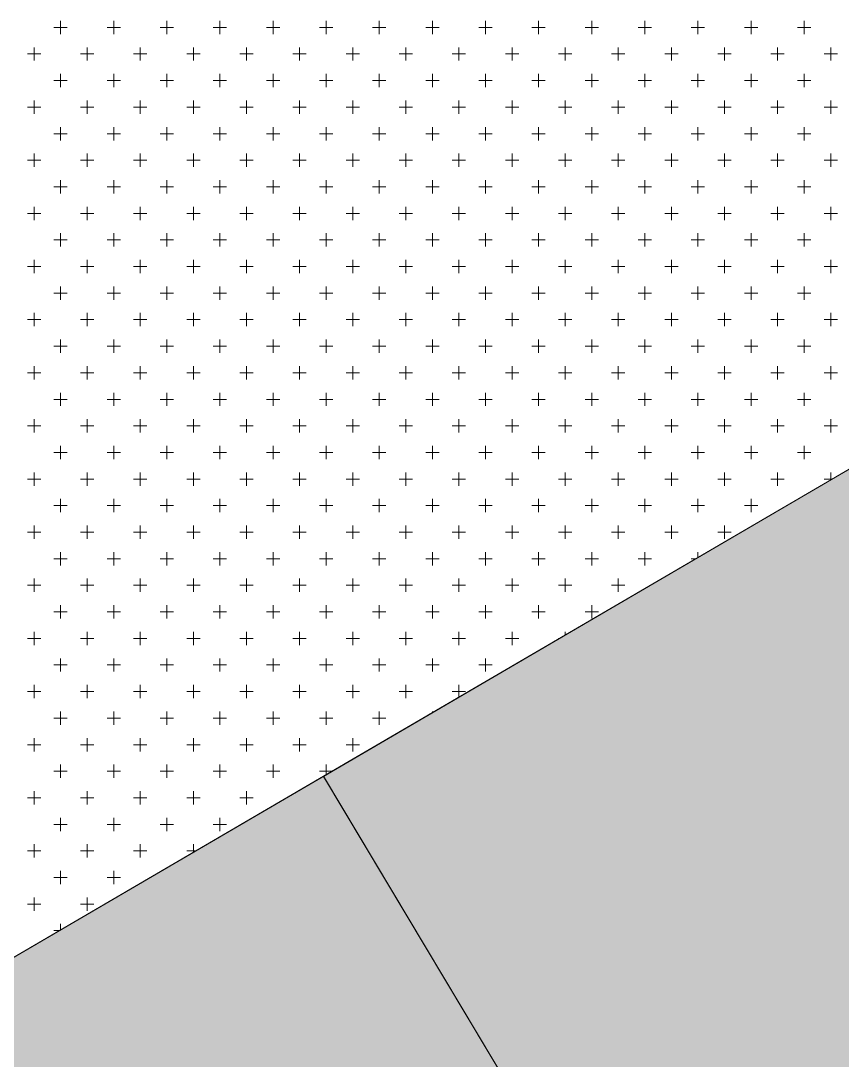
# Model space of a CAD drawing. Header units: metres. Extents: x 476631 to 477421, y 4483749 to 4484052.
# Drawn here: x 477128.05 to 477147.69, y 4483899.54 to 4483924.39 of the extents above; entities that cross this region are included whole.
import ezdxf

# ---------------------------------------------------------------- set-up
doc = ezdxf.new("R2010")
doc.units = ezdxf.units.M
for name, color, linetype, lineweight in [('PL_SAĞLIK', 150, 'Continuous', 0), ('serbest', 10, 'Continuous', 0), ('TK_PARSEL', 1, 'Continuous', 0)]:
    doc.layers.add(name, color=color, linetype=linetype, lineweight=lineweight)

msp = doc.modelspace()

# ---------------------------------------------------------------- hatches: boundary and pattern name
at = {"layer": 'serbest'}
h = msp.add_hatch(color=14, dxfattribs=at)
h.dxf.hatch_style = 1
h.paths.add_polyline_path([(477167.634, 4483909.023), (477160.327, 4483920.965), (477135.288, 4483906.324), (477142.628, 4483894.058)])
h = msp.add_hatch(color=4, dxfattribs=at)
h.dxf.hatch_style = 1
h.paths.add_polyline_path([(477135.285, 4483906.329), (477094.387, 4483882.428), (477104.608, 4483871.307), (477142.628, 4483894.058)])

# ---------------------------------------------------------------- linework, layer by layer
at = {"layer": 'PL_SAĞLIK', "linetype": 'Continuous'}
for p, q in [((477128.999, 4483924.071), (477128.999, 4483924.389)), ((477130.269, 4483924.071), (477130.269, 4483924.389)), ((477131.539, 4483924.071), (477131.539, 4483924.389)), ((477132.809, 4483924.071), (477132.809, 4483924.389)), ((477134.079, 4483924.071), (477134.079, 4483924.389)), ((477135.349, 4483924.071), (477135.349, 4483924.389)), ((477136.619, 4483924.071), (477136.619, 4483924.389)), ((477137.889, 4483924.071), (477137.889, 4483924.389)), ((477139.159, 4483924.071), (477139.159, 4483924.389)), ((477140.429, 4483924.071), (477140.429, 4483924.389)), ((477141.699, 4483924.071), (477141.699, 4483924.389)), ((477142.969, 4483924.071), (477142.969, 4483924.389)), ((477144.239, 4483924.071), (477144.239, 4483924.389)), ((477145.509, 4483924.071), (477145.509, 4483924.389)), ((477146.779, 4483924.071), (477146.779, 4483924.389)), ((477128.84, 4483924.23), (477129.158, 4483924.23)), ((477130.11, 4483924.23), (477130.428, 4483924.23)), ((477131.38, 4483924.23), (477131.698, 4483924.23)), ((477132.65, 4483924.23), (477132.968, 4483924.23)), ((477133.92, 4483924.23), (477134.238, 4483924.23)), ((477135.19, 4483924.23), (477135.508, 4483924.23)), ((477136.46, 4483924.23), (477136.778, 4483924.23)), ((477137.73, 4483924.23), (477138.048, 4483924.23)), ((477139, 4483924.23), (477139.318, 4483924.23)), ((477140.27, 4483924.23), (477140.588, 4483924.23)), ((477141.54, 4483924.23), (477141.858, 4483924.23)), ((477142.81, 4483924.23), (477143.128, 4483924.23)), ((477144.08, 4483924.23), (477144.398, 4483924.23)), ((477145.35, 4483924.23), (477145.668, 4483924.23)), ((477146.62, 4483924.23), (477146.938, 4483924.23)), ((477128.364, 4483923.436), (477128.364, 4483923.754)), ((477129.634, 4483923.436), (477129.634, 4483923.754)), ((477130.904, 4483923.436), (477130.904, 4483923.754)), ((477132.174, 4483923.436), (477132.174, 4483923.754)), ((477133.444, 4483923.436), (477133.444, 4483923.754)), ((477134.714, 4483923.436), (477134.714, 4483923.754)), ((477135.984, 4483923.436), (477135.984, 4483923.754)), ((477137.254, 4483923.436), (477137.254, 4483923.754)), ((477138.524, 4483923.436), (477138.524, 4483923.754)), ((477139.794, 4483923.436), (477139.794, 4483923.754)), ((477141.064, 4483923.436), (477141.064, 4483923.754)), ((477142.334, 4483923.436), (477142.334, 4483923.754)), ((477143.604, 4483923.436), (477143.604, 4483923.754)), ((477144.874, 4483923.436), (477144.874, 4483923.754)), ((477146.144, 4483923.436), (477146.144, 4483923.754)), ((477147.414, 4483923.436), (477147.414, 4483923.754)), ((477128.205, 4483923.595), (477128.523, 4483923.595)), ((477129.475, 4483923.595), (477129.793, 4483923.595)), ((477130.745, 4483923.595), (477131.063, 4483923.595)), ((477132.015, 4483923.595), (477132.333, 4483923.595)), ((477133.285, 4483923.595), (477133.603, 4483923.595)), ((477134.555, 4483923.595), (477134.873, 4483923.595)), ((477135.825, 4483923.595), (477136.143, 4483923.595)), ((477137.095, 4483923.595), (477137.413, 4483923.595)), ((477138.365, 4483923.595), (477138.683, 4483923.595)), ((477139.635, 4483923.595), (477139.953, 4483923.595)), ((477140.905, 4483923.595), (477141.223, 4483923.595)), ((477142.175, 4483923.595), (477142.493, 4483923.595)), ((477143.445, 4483923.595), (477143.763, 4483923.595)), ((477144.715, 4483923.595), (477145.033, 4483923.595)), ((477145.985, 4483923.595), (477146.303, 4483923.595)), ((477147.255, 4483923.595), (477147.573, 4483923.595)), ((477128.999, 4483922.801), (477128.999, 4483923.119)), ((477130.269, 4483922.801), (477130.269, 4483923.119)), ((477131.539, 4483922.801), (477131.539, 4483923.119)), ((477132.809, 4483922.801), (477132.809, 4483923.119)), ((477134.079, 4483922.801), (477134.079, 4483923.119)), ((477135.349, 4483922.801), (477135.349, 4483923.119)), ((477136.619, 4483922.801), (477136.619, 4483923.119)), ((477137.889, 4483922.801), (477137.889, 4483923.119)), ((477139.159, 4483922.801), (477139.159, 4483923.119)), ((477140.429, 4483922.801), (477140.429, 4483923.119)), ((477141.699, 4483922.801), (477141.699, 4483923.119)), ((477142.969, 4483922.801), (477142.969, 4483923.119)), ((477144.239, 4483922.801), (477144.239, 4483923.119)), ((477145.509, 4483922.801), (477145.509, 4483923.119)), ((477146.779, 4483922.801), (477146.779, 4483923.119)), ((477128.84, 4483922.96), (477129.158, 4483922.96)), ((477130.11, 4483922.96), (477130.428, 4483922.96)), ((477131.38, 4483922.96), (477131.698, 4483922.96)), ((477132.65, 4483922.96), (477132.968, 4483922.96)), ((477133.92, 4483922.96), (477134.238, 4483922.96)), ((477135.19, 4483922.96), (477135.508, 4483922.96)), ((477136.46, 4483922.96), (477136.778, 4483922.96)), ((477137.73, 4483922.96), (477138.048, 4483922.96)), ((477139, 4483922.96), (477139.318, 4483922.96)), ((477140.27, 4483922.96), (477140.588, 4483922.96)), ((477141.54, 4483922.96), (477141.858, 4483922.96)), ((477142.81, 4483922.96), (477143.128, 4483922.96)), ((477144.08, 4483922.96), (477144.398, 4483922.96)), ((477145.35, 4483922.96), (477145.668, 4483922.96)), ((477146.62, 4483922.96), (477146.938, 4483922.96)), ((477128.364, 4483922.166), (477128.364, 4483922.484)), ((477129.634, 4483922.166), (477129.634, 4483922.484)), ((477130.904, 4483922.166), (477130.904, 4483922.484)), ((477132.174, 4483922.166), (477132.174, 4483922.484)), ((477133.444, 4483922.166), (477133.444, 4483922.484)), ((477134.714, 4483922.166), (477134.714, 4483922.484)), ((477135.984, 4483922.166), (477135.984, 4483922.484)), ((477137.254, 4483922.166), (477137.254, 4483922.484)), ((477138.524, 4483922.166), (477138.524, 4483922.484)), ((477139.794, 4483922.166), (477139.794, 4483922.484)), ((477141.064, 4483922.166), (477141.064, 4483922.484)), ((477142.334, 4483922.166), (477142.334, 4483922.484)), ((477143.604, 4483922.166), (477143.604, 4483922.484)), ((477144.874, 4483922.166), (477144.874, 4483922.484)), ((477146.144, 4483922.166), (477146.144, 4483922.484)), ((477147.414, 4483922.166), (477147.414, 4483922.484)), ((477128.205, 4483922.325), (477128.523, 4483922.325)), ((477129.475, 4483922.325), (477129.793, 4483922.325)), ((477130.745, 4483922.325), (477131.063, 4483922.325)), ((477132.015, 4483922.325), (477132.333, 4483922.325)), ((477133.285, 4483922.325), (477133.603, 4483922.325)), ((477134.555, 4483922.325), (477134.873, 4483922.325)), ((477135.825, 4483922.325), (477136.143, 4483922.325)), ((477137.095, 4483922.325), (477137.413, 4483922.325)), ((477138.365, 4483922.325), (477138.683, 4483922.325)), ((477139.635, 4483922.325), (477139.953, 4483922.325)), ((477140.905, 4483922.325), (477141.223, 4483922.325)), ((477142.175, 4483922.325), (477142.493, 4483922.325)), ((477143.445, 4483922.325), (477143.763, 4483922.325)), ((477144.715, 4483922.325), (477145.033, 4483922.325)), ((477145.985, 4483922.325), (477146.303, 4483922.325)), ((477147.255, 4483922.325), (477147.573, 4483922.325)), ((477128.84, 4483921.69), (477129.158, 4483921.69)), ((477128.999, 4483921.531), (477128.999, 4483921.849)), ((477130.11, 4483921.69), (477130.428, 4483921.69)), ((477130.269, 4483921.531), (477130.269, 4483921.849)), ((477131.38, 4483921.69), (477131.698, 4483921.69)), ((477131.539, 4483921.531), (477131.539, 4483921.849)), ((477132.65, 4483921.69), (477132.968, 4483921.69)), ((477132.809, 4483921.531), (477132.809, 4483921.849)), ((477133.92, 4483921.69), (477134.238, 4483921.69)), ((477134.079, 4483921.531), (477134.079, 4483921.849)), ((477135.19, 4483921.69), (477135.508, 4483921.69)), ((477135.349, 4483921.531), (477135.349, 4483921.849)), ((477136.46, 4483921.69), (477136.778, 4483921.69)), ((477136.619, 4483921.531), (477136.619, 4483921.849)), ((477137.73, 4483921.69), (477138.048, 4483921.69)), ((477137.889, 4483921.531), (477137.889, 4483921.849)), ((477139, 4483921.69), (477139.318, 4483921.69)), ((477139.159, 4483921.531), (477139.159, 4483921.849)), ((477140.27, 4483921.69), (477140.588, 4483921.69)), ((477140.429, 4483921.531), (477140.429, 4483921.849)), ((477141.54, 4483921.69), (477141.858, 4483921.69)), ((477141.699, 4483921.531), (477141.699, 4483921.849)), ((477142.81, 4483921.69), (477143.128, 4483921.69)), ((477142.969, 4483921.531), (477142.969, 4483921.849)), ((477144.08, 4483921.69), (477144.398, 4483921.69)), ((477144.239, 4483921.531), (477144.239, 4483921.849)), ((477145.35, 4483921.69), (477145.668, 4483921.69)), ((477145.509, 4483921.531), (477145.509, 4483921.849)), ((477146.62, 4483921.69), (477146.938, 4483921.69)), ((477146.779, 4483921.531), (477146.779, 4483921.849)), ((477128.364, 4483920.896), (477128.364, 4483921.214)), ((477129.634, 4483920.896), (477129.634, 4483921.214)), ((477130.904, 4483920.896), (477130.904, 4483921.214)), ((477132.174, 4483920.896), (477132.174, 4483921.214)), ((477133.444, 4483920.896), (477133.444, 4483921.214)), ((477134.714, 4483920.896), (477134.714, 4483921.214)), ((477135.984, 4483920.896), (477135.984, 4483921.214)), ((477137.254, 4483920.896), (477137.254, 4483921.214)), ((477138.524, 4483920.896), (477138.524, 4483921.214)), ((477139.794, 4483920.896), (477139.794, 4483921.214)), ((477141.064, 4483920.896), (477141.064, 4483921.214)), ((477142.334, 4483920.896), (477142.334, 4483921.214)), ((477143.604, 4483920.896), (477143.604, 4483921.214)), ((477144.874, 4483920.896), (477144.874, 4483921.214)), ((477146.144, 4483920.896), (477146.144, 4483921.214)), ((477147.414, 4483920.896), (477147.414, 4483921.214)), ((477128.205, 4483921.055), (477128.523, 4483921.055)), ((477129.475, 4483921.055), (477129.793, 4483921.055)), ((477130.745, 4483921.055), (477131.063, 4483921.055)), ((477132.015, 4483921.055), (477132.333, 4483921.055)), ((477133.285, 4483921.055), (477133.603, 4483921.055)), ((477134.555, 4483921.055), (477134.873, 4483921.055)), ((477135.825, 4483921.055), (477136.143, 4483921.055)), ((477137.095, 4483921.055), (477137.413, 4483921.055)), ((477138.365, 4483921.055), (477138.683, 4483921.055)), ((477139.635, 4483921.055), (477139.953, 4483921.055)), ((477140.905, 4483921.055), (477141.223, 4483921.055)), ((477142.175, 4483921.055), (477142.493, 4483921.055)), ((477143.445, 4483921.055), (477143.763, 4483921.055)), ((477144.715, 4483921.055), (477145.033, 4483921.055)), ((477145.985, 4483921.055), (477146.303, 4483921.055)), ((477147.255, 4483921.055), (477147.573, 4483921.055)), ((477128.84, 4483920.42), (477129.158, 4483920.42)), ((477128.999, 4483920.261), (477128.999, 4483920.579)), ((477130.11, 4483920.42), (477130.428, 4483920.42)), ((477130.269, 4483920.261), (477130.269, 4483920.579)), ((477131.38, 4483920.42), (477131.698, 4483920.42)), ((477131.539, 4483920.261), (477131.539, 4483920.579)), ((477132.65, 4483920.42), (477132.968, 4483920.42)), ((477132.809, 4483920.261), (477132.809, 4483920.579)), ((477133.92, 4483920.42), (477134.238, 4483920.42)), ((477134.079, 4483920.261), (477134.079, 4483920.579)), ((477135.19, 4483920.42), (477135.508, 4483920.42)), ((477135.349, 4483920.261), (477135.349, 4483920.579)), ((477136.46, 4483920.42), (477136.778, 4483920.42)), ((477136.619, 4483920.261), (477136.619, 4483920.579)), ((477137.73, 4483920.42), (477138.048, 4483920.42)), ((477137.889, 4483920.261), (477137.889, 4483920.579)), ((477139, 4483920.42), (477139.318, 4483920.42)), ((477139.159, 4483920.261), (477139.159, 4483920.579)), ((477140.27, 4483920.42), (477140.588, 4483920.42)), ((477140.429, 4483920.261), (477140.429, 4483920.579)), ((477141.54, 4483920.42), (477141.858, 4483920.42)), ((477141.699, 4483920.261), (477141.699, 4483920.579)), ((477142.81, 4483920.42), (477143.128, 4483920.42)), ((477142.969, 4483920.261), (477142.969, 4483920.579)), ((477144.08, 4483920.42), (477144.398, 4483920.42)), ((477144.239, 4483920.261), (477144.239, 4483920.579)), ((477145.35, 4483920.42), (477145.668, 4483920.42)), ((477145.509, 4483920.261), (477145.509, 4483920.579)), ((477146.62, 4483920.42), (477146.938, 4483920.42)), ((477146.779, 4483920.261), (477146.779, 4483920.579)), ((477128.364, 4483919.626), (477128.364, 4483919.944)), ((477129.634, 4483919.626), (477129.634, 4483919.944)), ((477130.904, 4483919.626), (477130.904, 4483919.944)), ((477132.174, 4483919.626), (477132.174, 4483919.944)), ((477133.444, 4483919.626), (477133.444, 4483919.944)), ((477134.714, 4483919.626), (477134.714, 4483919.944)), ((477135.984, 4483919.626), (477135.984, 4483919.944)), ((477137.254, 4483919.626), (477137.254, 4483919.944)), ((477138.524, 4483919.626), (477138.524, 4483919.944)), ((477139.794, 4483919.626), (477139.794, 4483919.944)), ((477141.064, 4483919.626), (477141.064, 4483919.944)), ((477142.334, 4483919.626), (477142.334, 4483919.944)), ((477143.604, 4483919.626), (477143.604, 4483919.944)), ((477144.874, 4483919.626), (477144.874, 4483919.944)), ((477146.144, 4483919.626), (477146.144, 4483919.944)), ((477147.414, 4483919.626), (477147.414, 4483919.944)), ((477128.205, 4483919.785), (477128.523, 4483919.785)), ((477129.475, 4483919.785), (477129.793, 4483919.785)), ((477130.745, 4483919.785), (477131.063, 4483919.785)), ((477132.015, 4483919.785), (477132.333, 4483919.785)), ((477133.285, 4483919.785), (477133.603, 4483919.785)), ((477134.555, 4483919.785), (477134.873, 4483919.785)), ((477135.825, 4483919.785), (477136.143, 4483919.785)), ((477137.095, 4483919.785), (477137.413, 4483919.785)), ((477138.365, 4483919.785), (477138.683, 4483919.785)), ((477139.635, 4483919.785), (477139.953, 4483919.785)), ((477140.905, 4483919.785), (477141.223, 4483919.785)), ((477142.175, 4483919.785), (477142.493, 4483919.785)), ((477143.445, 4483919.785), (477143.763, 4483919.785)), ((477144.715, 4483919.785), (477145.033, 4483919.785)), ((477145.985, 4483919.785), (477146.303, 4483919.785)), ((477147.255, 4483919.785), (477147.573, 4483919.785)), ((477128.84, 4483919.15), (477129.158, 4483919.15)), ((477128.999, 4483918.991), (477128.999, 4483919.309)), ((477130.11, 4483919.15), (477130.428, 4483919.15)), ((477130.269, 4483918.991), (477130.269, 4483919.309)), ((477131.38, 4483919.15), (477131.698, 4483919.15)), ((477131.539, 4483918.991), (477131.539, 4483919.309)), ((477132.65, 4483919.15), (477132.968, 4483919.15)), ((477132.809, 4483918.991), (477132.809, 4483919.309)), ((477133.92, 4483919.15), (477134.238, 4483919.15)), ((477134.079, 4483918.991), (477134.079, 4483919.309)), ((477135.19, 4483919.15), (477135.508, 4483919.15)), ((477135.349, 4483918.991), (477135.349, 4483919.309)), ((477136.46, 4483919.15), (477136.778, 4483919.15)), ((477136.619, 4483918.991), (477136.619, 4483919.309)), ((477137.73, 4483919.15), (477138.048, 4483919.15)), ((477137.889, 4483918.991), (477137.889, 4483919.309)), ((477139, 4483919.15), (477139.318, 4483919.15)), ((477139.159, 4483918.991), (477139.159, 4483919.309)), ((477140.27, 4483919.15), (477140.588, 4483919.15)), ((477140.429, 4483918.991), (477140.429, 4483919.309)), ((477141.54, 4483919.15), (477141.858, 4483919.15)), ((477141.699, 4483918.991), (477141.699, 4483919.309)), ((477142.81, 4483919.15), (477143.128, 4483919.15)), ((477142.969, 4483918.991), (477142.969, 4483919.309)), ((477144.08, 4483919.15), (477144.398, 4483919.15)), ((477144.239, 4483918.991), (477144.239, 4483919.309)), ((477145.35, 4483919.15), (477145.668, 4483919.15)), ((477145.509, 4483918.991), (477145.509, 4483919.309)), ((477146.62, 4483919.15), (477146.938, 4483919.15)), ((477146.779, 4483918.991), (477146.779, 4483919.309)), ((477128.364, 4483918.356), (477128.364, 4483918.674)), ((477129.634, 4483918.356), (477129.634, 4483918.674)), ((477130.904, 4483918.356), (477130.904, 4483918.674)), ((477132.174, 4483918.356), (477132.174, 4483918.674)), ((477133.444, 4483918.356), (477133.444, 4483918.674)), ((477134.714, 4483918.356), (477134.714, 4483918.674)), ((477135.984, 4483918.356), (477135.984, 4483918.674)), ((477137.254, 4483918.356), (477137.254, 4483918.674)), ((477138.524, 4483918.356), (477138.524, 4483918.674)), ((477139.794, 4483918.356), (477139.794, 4483918.674)), ((477141.064, 4483918.356), (477141.064, 4483918.674)), ((477142.334, 4483918.356), (477142.334, 4483918.674)), ((477143.604, 4483918.356), (477143.604, 4483918.674)), ((477144.874, 4483918.356), (477144.874, 4483918.674)), ((477146.144, 4483918.356), (477146.144, 4483918.674)), ((477147.414, 4483918.356), (477147.414, 4483918.674)), ((477128.205, 4483918.515), (477128.523, 4483918.515)), ((477129.475, 4483918.515), (477129.793, 4483918.515)), ((477130.745, 4483918.515), (477131.063, 4483918.515)), ((477132.015, 4483918.515), (477132.333, 4483918.515)), ((477133.285, 4483918.515), (477133.603, 4483918.515)), ((477134.555, 4483918.515), (477134.873, 4483918.515)), ((477135.825, 4483918.515), (477136.143, 4483918.515)), ((477137.095, 4483918.515), (477137.413, 4483918.515)), ((477138.365, 4483918.515), (477138.683, 4483918.515)), ((477139.635, 4483918.515), (477139.953, 4483918.515)), ((477140.905, 4483918.515), (477141.223, 4483918.515)), ((477142.175, 4483918.515), (477142.493, 4483918.515)), ((477143.445, 4483918.515), (477143.763, 4483918.515)), ((477144.715, 4483918.515), (477145.033, 4483918.515)), ((477145.985, 4483918.515), (477146.303, 4483918.515)), ((477147.255, 4483918.515), (477147.573, 4483918.515)), ((477128.999, 4483917.721), (477128.999, 4483918.039)), ((477130.269, 4483917.721), (477130.269, 4483918.039)), ((477131.539, 4483917.721), (477131.539, 4483918.039)), ((477132.809, 4483917.721), (477132.809, 4483918.039)), ((477134.079, 4483917.721), (477134.079, 4483918.039)), ((477135.349, 4483917.721), (477135.349, 4483918.039)), ((477136.619, 4483917.721), (477136.619, 4483918.039)), ((477137.889, 4483917.721), (477137.889, 4483918.039)), ((477139.159, 4483917.721), (477139.159, 4483918.039)), ((477140.429, 4483917.721), (477140.429, 4483918.039)), ((477141.699, 4483917.721), (477141.699, 4483918.039)), ((477142.969, 4483917.721), (477142.969, 4483918.039)), ((477144.239, 4483917.721), (477144.239, 4483918.039)), ((477145.509, 4483917.721), (477145.509, 4483918.039)), ((477146.779, 4483917.721), (477146.779, 4483918.039)), ((477128.84, 4483917.88), (477129.158, 4483917.88)), ((477130.11, 4483917.88), (477130.428, 4483917.88)), ((477131.38, 4483917.88), (477131.698, 4483917.88)), ((477132.65, 4483917.88), (477132.968, 4483917.88)), ((477133.92, 4483917.88), (477134.238, 4483917.88)), ((477135.19, 4483917.88), (477135.508, 4483917.88)), ((477136.46, 4483917.88), (477136.778, 4483917.88)), ((477137.73, 4483917.88), (477138.048, 4483917.88)), ((477139, 4483917.88), (477139.318, 4483917.88)), ((477140.27, 4483917.88), (477140.588, 4483917.88)), ((477141.54, 4483917.88), (477141.858, 4483917.88)), ((477142.81, 4483917.88), (477143.128, 4483917.88)), ((477144.08, 4483917.88), (477144.398, 4483917.88)), ((477145.35, 4483917.88), (477145.668, 4483917.88)), ((477146.62, 4483917.88), (477146.938, 4483917.88)), ((477128.364, 4483917.086), (477128.364, 4483917.404)), ((477129.634, 4483917.086), (477129.634, 4483917.404)), ((477130.904, 4483917.086), (477130.904, 4483917.404)), ((477132.174, 4483917.086), (477132.174, 4483917.404)), ((477133.444, 4483917.086), (477133.444, 4483917.404)), ((477134.714, 4483917.086), (477134.714, 4483917.404)), ((477135.984, 4483917.086), (477135.984, 4483917.404)), ((477137.254, 4483917.086), (477137.254, 4483917.404)), ((477138.524, 4483917.086), (477138.524, 4483917.404)), ((477139.794, 4483917.086), (477139.794, 4483917.404)), ((477141.064, 4483917.086), (477141.064, 4483917.404)), ((477142.334, 4483917.086), (477142.334, 4483917.404)), ((477143.604, 4483917.086), (477143.604, 4483917.404)), ((477144.874, 4483917.086), (477144.874, 4483917.404)), ((477146.144, 4483917.086), (477146.144, 4483917.404)), ((477147.414, 4483917.086), (477147.414, 4483917.404)), ((477128.205, 4483917.245), (477128.523, 4483917.245)), ((477129.475, 4483917.245), (477129.793, 4483917.245)), ((477130.745, 4483917.245), (477131.063, 4483917.245)), ((477132.015, 4483917.245), (477132.333, 4483917.245)), ((477133.285, 4483917.245), (477133.603, 4483917.245)), ((477134.555, 4483917.245), (477134.873, 4483917.245)), ((477135.825, 4483917.245), (477136.143, 4483917.245)), ((477137.095, 4483917.245), (477137.413, 4483917.245)), ((477138.365, 4483917.245), (477138.683, 4483917.245)), ((477139.635, 4483917.245), (477139.953, 4483917.245)), ((477140.905, 4483917.245), (477141.223, 4483917.245)), ((477142.175, 4483917.245), (477142.493, 4483917.245)), ((477143.445, 4483917.245), (477143.763, 4483917.245)), ((477144.715, 4483917.245), (477145.033, 4483917.245)), ((477145.985, 4483917.245), (477146.303, 4483917.245)), ((477147.255, 4483917.245), (477147.573, 4483917.245)), ((477128.999, 4483916.451), (477128.999, 4483916.769)), ((477130.269, 4483916.451), (477130.269, 4483916.769)), ((477131.539, 4483916.451), (477131.539, 4483916.769)), ((477132.809, 4483916.451), (477132.809, 4483916.769)), ((477134.079, 4483916.451), (477134.079, 4483916.769)), ((477135.349, 4483916.451), (477135.349, 4483916.769)), ((477136.619, 4483916.451), (477136.619, 4483916.769)), ((477137.889, 4483916.451), (477137.889, 4483916.769)), ((477139.159, 4483916.451), (477139.159, 4483916.769)), ((477140.429, 4483916.451), (477140.429, 4483916.769)), ((477141.699, 4483916.451), (477141.699, 4483916.769)), ((477142.969, 4483916.451), (477142.969, 4483916.769)), ((477144.239, 4483916.451), (477144.239, 4483916.769)), ((477145.509, 4483916.451), (477145.509, 4483916.769)), ((477146.779, 4483916.451), (477146.779, 4483916.769)), ((477128.84, 4483916.61), (477129.158, 4483916.61)), ((477130.11, 4483916.61), (477130.428, 4483916.61)), ((477131.38, 4483916.61), (477131.698, 4483916.61)), ((477132.65, 4483916.61), (477132.968, 4483916.61)), ((477133.92, 4483916.61), (477134.238, 4483916.61)), ((477135.19, 4483916.61), (477135.508, 4483916.61)), ((477136.46, 4483916.61), (477136.778, 4483916.61)), ((477137.73, 4483916.61), (477138.048, 4483916.61)), ((477139, 4483916.61), (477139.318, 4483916.61)), ((477140.27, 4483916.61), (477140.588, 4483916.61)), ((477141.54, 4483916.61), (477141.858, 4483916.61)), ((477142.81, 4483916.61), (477143.128, 4483916.61)), ((477144.08, 4483916.61), (477144.398, 4483916.61)), ((477145.35, 4483916.61), (477145.668, 4483916.61)), ((477146.62, 4483916.61), (477146.938, 4483916.61)), ((477128.205, 4483915.975), (477128.523, 4483915.975)), ((477128.364, 4483915.816), (477128.364, 4483916.134)), ((477129.475, 4483915.975), (477129.793, 4483915.975)), ((477129.634, 4483915.816), (477129.634, 4483916.134)), ((477130.745, 4483915.975), (477131.063, 4483915.975)), ((477130.904, 4483915.816), (477130.904, 4483916.134)), ((477132.015, 4483915.975), (477132.333, 4483915.975)), ((477132.174, 4483915.816), (477132.174, 4483916.134)), ((477133.285, 4483915.975), (477133.603, 4483915.975)), ((477133.444, 4483915.816), (477133.444, 4483916.134)), ((477134.555, 4483915.975), (477134.873, 4483915.975)), ((477134.714, 4483915.816), (477134.714, 4483916.134)), ((477135.825, 4483915.975), (477136.143, 4483915.975)), ((477135.984, 4483915.816), (477135.984, 4483916.134)), ((477137.095, 4483915.975), (477137.413, 4483915.975)), ((477137.254, 4483915.816), (477137.254, 4483916.134)), ((477138.365, 4483915.975), (477138.683, 4483915.975)), ((477138.524, 4483915.816), (477138.524, 4483916.134)), ((477139.635, 4483915.975), (477139.953, 4483915.975)), ((477139.794, 4483915.816), (477139.794, 4483916.134)), ((477140.905, 4483915.975), (477141.223, 4483915.975)), ((477141.064, 4483915.816), (477141.064, 4483916.134)), ((477142.175, 4483915.975), (477142.493, 4483915.975)), ((477142.334, 4483915.816), (477142.334, 4483916.134)), ((477143.445, 4483915.975), (477143.763, 4483915.975)), ((477143.604, 4483915.816), (477143.604, 4483916.134)), ((477144.715, 4483915.975), (477145.033, 4483915.975)), ((477144.874, 4483915.816), (477144.874, 4483916.134)), ((477145.985, 4483915.975), (477146.303, 4483915.975)), ((477146.144, 4483915.816), (477146.144, 4483916.134)), ((477147.255, 4483915.975), (477147.573, 4483915.975)), ((477147.414, 4483915.816), (477147.414, 4483916.134)), ((477128.999, 4483915.181), (477128.999, 4483915.499)), ((477130.269, 4483915.181), (477130.269, 4483915.499)), ((477131.539, 4483915.181), (477131.539, 4483915.499)), ((477132.809, 4483915.181), (477132.809, 4483915.499)), ((477134.079, 4483915.181), (477134.079, 4483915.499)), ((477135.349, 4483915.181), (477135.349, 4483915.499)), ((477136.619, 4483915.181), (477136.619, 4483915.499)), ((477137.889, 4483915.181), (477137.889, 4483915.499)), ((477139.159, 4483915.181), (477139.159, 4483915.499)), ((477140.429, 4483915.181), (477140.429, 4483915.499)), ((477141.699, 4483915.181), (477141.699, 4483915.499)), ((477142.969, 4483915.181), (477142.969, 4483915.499)), ((477144.239, 4483915.181), (477144.239, 4483915.499)), ((477145.509, 4483915.181), (477145.509, 4483915.499)), ((477146.779, 4483915.181), (477146.779, 4483915.499)), ((477128.84, 4483915.34), (477129.158, 4483915.34)), ((477130.11, 4483915.34), (477130.428, 4483915.34)), ((477131.38, 4483915.34), (477131.698, 4483915.34)), ((477132.65, 4483915.34), (477132.968, 4483915.34)), ((477133.92, 4483915.34), (477134.238, 4483915.34)), ((477135.19, 4483915.34), (477135.508, 4483915.34)), ((477136.46, 4483915.34), (477136.778, 4483915.34)), ((477137.73, 4483915.34), (477138.048, 4483915.34)), ((477139, 4483915.34), (477139.318, 4483915.34)), ((477140.27, 4483915.34), (477140.588, 4483915.34)), ((477141.54, 4483915.34), (477141.858, 4483915.34)), ((477142.81, 4483915.34), (477143.128, 4483915.34)), ((477144.08, 4483915.34), (477144.398, 4483915.34)), ((477145.35, 4483915.34), (477145.668, 4483915.34)), ((477146.62, 4483915.34), (477146.938, 4483915.34)), ((477128.205, 4483914.705), (477128.523, 4483914.705)), ((477128.364, 4483914.546), (477128.364, 4483914.864)), ((477129.475, 4483914.705), (477129.793, 4483914.705)), ((477129.634, 4483914.546), (477129.634, 4483914.864)), ((477130.745, 4483914.705), (477131.063, 4483914.705)), ((477130.904, 4483914.546), (477130.904, 4483914.864)), ((477132.015, 4483914.705), (477132.333, 4483914.705)), ((477132.174, 4483914.546), (477132.174, 4483914.864)), ((477133.285, 4483914.705), (477133.603, 4483914.705)), ((477133.444, 4483914.546), (477133.444, 4483914.864)), ((477134.555, 4483914.705), (477134.873, 4483914.705)), ((477134.714, 4483914.546), (477134.714, 4483914.864)), ((477135.825, 4483914.705), (477136.143, 4483914.705)), ((477135.984, 4483914.546), (477135.984, 4483914.864)), ((477137.095, 4483914.705), (477137.413, 4483914.705)), ((477137.254, 4483914.546), (477137.254, 4483914.864)), ((477138.365, 4483914.705), (477138.683, 4483914.705)), ((477138.524, 4483914.546), (477138.524, 4483914.864)), ((477139.635, 4483914.705), (477139.953, 4483914.705)), ((477139.794, 4483914.546), (477139.794, 4483914.864)), ((477140.905, 4483914.705), (477141.223, 4483914.705)), ((477141.064, 4483914.546), (477141.064, 4483914.864)), ((477142.175, 4483914.705), (477142.493, 4483914.705)), ((477142.334, 4483914.546), (477142.334, 4483914.864)), ((477143.445, 4483914.705), (477143.763, 4483914.705)), ((477143.604, 4483914.546), (477143.604, 4483914.864)), ((477144.715, 4483914.705), (477145.033, 4483914.705)), ((477144.874, 4483914.546), (477144.874, 4483914.864)), ((477145.985, 4483914.705), (477146.303, 4483914.705)), ((477146.144, 4483914.546), (477146.144, 4483914.864)), ((477147.255, 4483914.705), (477147.573, 4483914.705)), ((477147.414, 4483914.546), (477147.414, 4483914.864)), ((477128.999, 4483913.911), (477128.999, 4483914.229)), ((477130.269, 4483913.911), (477130.269, 4483914.229)), ((477131.539, 4483913.911), (477131.539, 4483914.229)), ((477132.809, 4483913.911), (477132.809, 4483914.229)), ((477134.079, 4483913.911), (477134.079, 4483914.229)), ((477135.349, 4483913.911), (477135.349, 4483914.229)), ((477136.619, 4483913.911), (477136.619, 4483914.229)), ((477137.889, 4483913.911), (477137.889, 4483914.229)), ((477139.159, 4483913.911), (477139.159, 4483914.229)), ((477140.429, 4483913.911), (477140.429, 4483914.229)), ((477141.699, 4483913.911), (477141.699, 4483914.229)), ((477142.969, 4483913.911), (477142.969, 4483914.229)), ((477144.239, 4483913.911), (477144.239, 4483914.229)), ((477145.509, 4483913.911), (477145.509, 4483914.229)), ((477146.779, 4483913.911), (477146.779, 4483914.229)), ((477128.84, 4483914.07), (477129.158, 4483914.07)), ((477130.11, 4483914.07), (477130.428, 4483914.07)), ((477131.38, 4483914.07), (477131.698, 4483914.07)), ((477132.65, 4483914.07), (477132.968, 4483914.07)), ((477133.92, 4483914.07), (477134.238, 4483914.07)), ((477135.19, 4483914.07), (477135.508, 4483914.07)), ((477136.46, 4483914.07), (477136.778, 4483914.07)), ((477137.73, 4483914.07), (477138.048, 4483914.07)), ((477139, 4483914.07), (477139.318, 4483914.07)), ((477140.27, 4483914.07), (477140.588, 4483914.07)), ((477141.54, 4483914.07), (477141.858, 4483914.07)), ((477142.81, 4483914.07), (477143.128, 4483914.07)), ((477144.08, 4483914.07), (477144.398, 4483914.07)), ((477145.35, 4483914.07), (477145.668, 4483914.07)), ((477146.62, 4483914.07), (477146.938, 4483914.07)), ((477128.205, 4483913.435), (477128.523, 4483913.435)), ((477128.364, 4483913.276), (477128.364, 4483913.594)), ((477129.475, 4483913.435), (477129.793, 4483913.435)), ((477129.634, 4483913.276), (477129.634, 4483913.594)), ((477130.745, 4483913.435), (477131.063, 4483913.435)), ((477130.904, 4483913.276), (477130.904, 4483913.594)), ((477132.015, 4483913.435), (477132.333, 4483913.435)), ((477132.174, 4483913.276), (477132.174, 4483913.594)), ((477133.285, 4483913.435), (477133.603, 4483913.435)), ((477133.444, 4483913.276), (477133.444, 4483913.594)), ((477134.555, 4483913.435), (477134.873, 4483913.435)), ((477134.714, 4483913.276), (477134.714, 4483913.594)), ((477135.825, 4483913.435), (477136.143, 4483913.435)), ((477135.984, 4483913.276), (477135.984, 4483913.594)), ((477137.095, 4483913.435), (477137.413, 4483913.435)), ((477137.254, 4483913.276), (477137.254, 4483913.594)), ((477138.365, 4483913.435), (477138.683, 4483913.435)), ((477138.524, 4483913.276), (477138.524, 4483913.594)), ((477139.635, 4483913.435), (477139.953, 4483913.435)), ((477139.794, 4483913.276), (477139.794, 4483913.594)), ((477140.905, 4483913.435), (477141.223, 4483913.435)), ((477141.064, 4483913.276), (477141.064, 4483913.594)), ((477142.175, 4483913.435), (477142.493, 4483913.435)), ((477142.334, 4483913.276), (477142.334, 4483913.594)), ((477143.445, 4483913.435), (477143.763, 4483913.435)), ((477143.604, 4483913.276), (477143.604, 4483913.594)), ((477144.715, 4483913.435), (477145.033, 4483913.435)), ((477144.874, 4483913.276), (477144.874, 4483913.594)), ((477145.985, 4483913.435), (477146.303, 4483913.435)), ((477146.144, 4483913.276), (477146.144, 4483913.594)), ((477147.255, 4483913.435), (477147.443, 4483913.435)), ((477147.414, 4483913.418), (477147.414, 4483913.594)), ((477128.999, 4483912.641), (477128.999, 4483912.959)), ((477130.269, 4483912.641), (477130.269, 4483912.959)), ((477131.539, 4483912.641), (477131.539, 4483912.959)), ((477132.809, 4483912.641), (477132.809, 4483912.959)), ((477134.079, 4483912.641), (477134.079, 4483912.959)), ((477135.349, 4483912.641), (477135.349, 4483912.959)), ((477136.619, 4483912.641), (477136.619, 4483912.959)), ((477137.889, 4483912.641), (477137.889, 4483912.959)), ((477139.159, 4483912.641), (477139.159, 4483912.959)), ((477140.429, 4483912.641), (477140.429, 4483912.959)), ((477141.699, 4483912.641), (477141.699, 4483912.959)), ((477142.969, 4483912.641), (477142.969, 4483912.959)), ((477144.239, 4483912.641), (477144.239, 4483912.959)), ((477145.509, 4483912.641), (477145.509, 4483912.959)), ((477128.84, 4483912.8), (477129.158, 4483912.8)), ((477130.11, 4483912.8), (477130.428, 4483912.8)), ((477131.38, 4483912.8), (477131.698, 4483912.8)), ((477132.65, 4483912.8), (477132.968, 4483912.8)), ((477133.92, 4483912.8), (477134.238, 4483912.8)), ((477135.19, 4483912.8), (477135.508, 4483912.8)), ((477136.46, 4483912.8), (477136.778, 4483912.8)), ((477137.73, 4483912.8), (477138.048, 4483912.8)), ((477139, 4483912.8), (477139.318, 4483912.8)), ((477140.27, 4483912.8), (477140.588, 4483912.8)), ((477141.54, 4483912.8), (477141.858, 4483912.8)), ((477142.81, 4483912.8), (477143.128, 4483912.8)), ((477144.08, 4483912.8), (477144.398, 4483912.8)), ((477145.35, 4483912.8), (477145.668, 4483912.8)), ((477128.364, 4483912.006), (477128.364, 4483912.324)), ((477129.634, 4483912.006), (477129.634, 4483912.324)), ((477130.904, 4483912.006), (477130.904, 4483912.324)), ((477132.174, 4483912.006), (477132.174, 4483912.324)), ((477133.444, 4483912.006), (477133.444, 4483912.324)), ((477134.714, 4483912.006), (477134.714, 4483912.324)), ((477135.984, 4483912.006), (477135.984, 4483912.324)), ((477137.254, 4483912.006), (477137.254, 4483912.324)), ((477138.524, 4483912.006), (477138.524, 4483912.324)), ((477139.794, 4483912.006), (477139.794, 4483912.324)), ((477141.064, 4483912.006), (477141.064, 4483912.324)), ((477142.334, 4483912.006), (477142.334, 4483912.324)), ((477143.604, 4483912.006), (477143.604, 4483912.324)), ((477144.874, 4483912.006), (477144.874, 4483912.324)), ((477128.205, 4483912.165), (477128.523, 4483912.165)), ((477129.475, 4483912.165), (477129.793, 4483912.165)), ((477130.745, 4483912.165), (477131.063, 4483912.165)), ((477132.015, 4483912.165), (477132.333, 4483912.165)), ((477133.285, 4483912.165), (477133.603, 4483912.165)), ((477134.555, 4483912.165), (477134.873, 4483912.165)), ((477135.825, 4483912.165), (477136.143, 4483912.165)), ((477137.095, 4483912.165), (477137.413, 4483912.165)), ((477138.365, 4483912.165), (477138.683, 4483912.165)), ((477139.635, 4483912.165), (477139.953, 4483912.165)), ((477140.905, 4483912.165), (477141.223, 4483912.165)), ((477142.175, 4483912.165), (477142.493, 4483912.165)), ((477143.445, 4483912.165), (477143.763, 4483912.165)), ((477144.715, 4483912.165), (477145.033, 4483912.165)), ((477128.999, 4483911.371), (477128.999, 4483911.689)), ((477130.269, 4483911.371), (477130.269, 4483911.689)), ((477131.539, 4483911.371), (477131.539, 4483911.689)), ((477132.809, 4483911.371), (477132.809, 4483911.689)), ((477134.079, 4483911.371), (477134.079, 4483911.689)), ((477135.349, 4483911.371), (477135.349, 4483911.689)), ((477136.619, 4483911.371), (477136.619, 4483911.689)), ((477137.889, 4483911.371), (477137.889, 4483911.689)), ((477139.159, 4483911.371), (477139.159, 4483911.689)), ((477140.429, 4483911.371), (477140.429, 4483911.689)), ((477141.699, 4483911.371), (477141.699, 4483911.689)), ((477142.969, 4483911.371), (477142.969, 4483911.689)), ((477144.239, 4483911.562), (477144.239, 4483911.689)), ((477128.84, 4483911.53), (477129.158, 4483911.53)), ((477130.11, 4483911.53), (477130.428, 4483911.53)), ((477131.38, 4483911.53), (477131.698, 4483911.53)), ((477132.65, 4483911.53), (477132.968, 4483911.53)), ((477133.92, 4483911.53), (477134.238, 4483911.53)), ((477135.19, 4483911.53), (477135.508, 4483911.53)), ((477136.46, 4483911.53), (477136.778, 4483911.53)), ((477137.73, 4483911.53), (477138.048, 4483911.53)), ((477139, 4483911.53), (477139.318, 4483911.53)), ((477140.27, 4483911.53), (477140.588, 4483911.53)), ((477141.54, 4483911.53), (477141.858, 4483911.53)), ((477142.81, 4483911.53), (477143.128, 4483911.53)), ((477144.08, 4483911.53), (477144.183, 4483911.53)), ((477128.364, 4483910.736), (477128.364, 4483911.054)), ((477129.634, 4483910.736), (477129.634, 4483911.054)), ((477130.904, 4483910.736), (477130.904, 4483911.054)), ((477132.174, 4483910.736), (477132.174, 4483911.054)), ((477133.444, 4483910.736), (477133.444, 4483911.054)), ((477134.714, 4483910.736), (477134.714, 4483911.054)), ((477135.984, 4483910.736), (477135.984, 4483911.054)), ((477137.254, 4483910.736), (477137.254, 4483911.054)), ((477138.524, 4483910.736), (477138.524, 4483911.054)), ((477139.794, 4483910.736), (477139.794, 4483911.054)), ((477141.064, 4483910.736), (477141.064, 4483911.054)), ((477142.334, 4483910.736), (477142.334, 4483911.054)), ((477128.205, 4483910.895), (477128.523, 4483910.895)), ((477129.475, 4483910.895), (477129.793, 4483910.895)), ((477130.745, 4483910.895), (477131.063, 4483910.895)), ((477132.015, 4483910.895), (477132.333, 4483910.895)), ((477133.285, 4483910.895), (477133.603, 4483910.895)), ((477134.555, 4483910.895), (477134.873, 4483910.895)), ((477135.825, 4483910.895), (477136.143, 4483910.895)), ((477137.095, 4483910.895), (477137.413, 4483910.895)), ((477138.365, 4483910.895), (477138.683, 4483910.895)), ((477139.635, 4483910.895), (477139.953, 4483910.895)), ((477140.905, 4483910.895), (477141.223, 4483910.895)), ((477142.175, 4483910.895), (477142.493, 4483910.895)), ((477128.84, 4483910.26), (477129.158, 4483910.26)), ((477128.999, 4483910.101), (477128.999, 4483910.419)), ((477130.11, 4483910.26), (477130.428, 4483910.26)), ((477130.269, 4483910.101), (477130.269, 4483910.419)), ((477131.38, 4483910.26), (477131.698, 4483910.26)), ((477131.539, 4483910.101), (477131.539, 4483910.419)), ((477132.65, 4483910.26), (477132.968, 4483910.26)), ((477132.809, 4483910.101), (477132.809, 4483910.419)), ((477133.92, 4483910.26), (477134.238, 4483910.26)), ((477134.079, 4483910.101), (477134.079, 4483910.419)), ((477135.19, 4483910.26), (477135.508, 4483910.26)), ((477135.349, 4483910.101), (477135.349, 4483910.419)), ((477136.46, 4483910.26), (477136.778, 4483910.26)), ((477136.619, 4483910.101), (477136.619, 4483910.419)), ((477137.73, 4483910.26), (477138.048, 4483910.26)), ((477137.889, 4483910.101), (477137.889, 4483910.419)), ((477139, 4483910.26), (477139.318, 4483910.26)), ((477139.159, 4483910.101), (477139.159, 4483910.419)), ((477140.27, 4483910.26), (477140.588, 4483910.26)), ((477140.429, 4483910.101), (477140.429, 4483910.419)), ((477141.54, 4483910.26), (477141.858, 4483910.26)), ((477141.699, 4483910.101), (477141.699, 4483910.419)), ((477128.364, 4483909.466), (477128.364, 4483909.784)), ((477129.634, 4483909.466), (477129.634, 4483909.784)), ((477130.904, 4483909.466), (477130.904, 4483909.784)), ((477132.174, 4483909.466), (477132.174, 4483909.784)), ((477133.444, 4483909.466), (477133.444, 4483909.784)), ((477134.714, 4483909.466), (477134.714, 4483909.784)), ((477135.984, 4483909.466), (477135.984, 4483909.784)), ((477137.254, 4483909.466), (477137.254, 4483909.784)), ((477138.524, 4483909.466), (477138.524, 4483909.784)), ((477139.794, 4483909.466), (477139.794, 4483909.784)), ((477141.064, 4483909.707), (477141.064, 4483909.784)), ((477128.205, 4483909.625), (477128.523, 4483909.625)), ((477129.475, 4483909.625), (477129.793, 4483909.625)), ((477130.745, 4483909.625), (477131.063, 4483909.625)), ((477132.015, 4483909.625), (477132.333, 4483909.625)), ((477133.285, 4483909.625), (477133.603, 4483909.625)), ((477134.555, 4483909.625), (477134.873, 4483909.625)), ((477135.825, 4483909.625), (477136.143, 4483909.625)), ((477137.095, 4483909.625), (477137.413, 4483909.625)), ((477138.365, 4483909.625), (477138.683, 4483909.625)), ((477139.635, 4483909.625), (477139.953, 4483909.625)), ((477140.905, 4483909.625), (477140.924, 4483909.625)), ((477128.84, 4483908.99), (477129.158, 4483908.99)), ((477128.999, 4483908.831), (477128.999, 4483909.149)), ((477130.11, 4483908.99), (477130.428, 4483908.99)), ((477130.269, 4483908.831), (477130.269, 4483909.149)), ((477131.38, 4483908.99), (477131.698, 4483908.99)), ((477131.539, 4483908.831), (477131.539, 4483909.149)), ((477132.65, 4483908.99), (477132.968, 4483908.99)), ((477132.809, 4483908.831), (477132.809, 4483909.149)), ((477133.92, 4483908.99), (477134.238, 4483908.99)), ((477134.079, 4483908.831), (477134.079, 4483909.149)), ((477135.19, 4483908.99), (477135.508, 4483908.99)), ((477135.349, 4483908.831), (477135.349, 4483909.149)), ((477136.46, 4483908.99), (477136.778, 4483908.99)), ((477136.619, 4483908.831), (477136.619, 4483909.149)), ((477137.73, 4483908.99), (477138.048, 4483908.99)), ((477137.889, 4483908.831), (477137.889, 4483909.149)), ((477139, 4483908.99), (477139.318, 4483908.99)), ((477139.159, 4483908.831), (477139.159, 4483909.149)), ((477128.364, 4483908.196), (477128.364, 4483908.514)), ((477129.634, 4483908.196), (477129.634, 4483908.514)), ((477130.904, 4483908.196), (477130.904, 4483908.514)), ((477132.174, 4483908.196), (477132.174, 4483908.514)), ((477133.444, 4483908.196), (477133.444, 4483908.514)), ((477134.714, 4483908.196), (477134.714, 4483908.514)), ((477135.984, 4483908.196), (477135.984, 4483908.514)), ((477137.254, 4483908.196), (477137.254, 4483908.514)), ((477138.524, 4483908.222), (477138.524, 4483908.514)), ((477128.205, 4483908.355), (477128.523, 4483908.355)), ((477129.475, 4483908.355), (477129.793, 4483908.355)), ((477130.745, 4483908.355), (477131.063, 4483908.355)), ((477132.015, 4483908.355), (477132.333, 4483908.355)), ((477133.285, 4483908.355), (477133.603, 4483908.355)), ((477134.555, 4483908.355), (477134.873, 4483908.355)), ((477135.825, 4483908.355), (477136.143, 4483908.355)), ((477137.095, 4483908.355), (477137.413, 4483908.355)), ((477138.365, 4483908.355), (477138.683, 4483908.355)), ((477128.84, 4483907.72), (477129.158, 4483907.72)), ((477128.999, 4483907.561), (477128.999, 4483907.879)), ((477130.11, 4483907.72), (477130.428, 4483907.72)), ((477130.269, 4483907.561), (477130.269, 4483907.879)), ((477131.38, 4483907.72), (477131.698, 4483907.72)), ((477131.539, 4483907.561), (477131.539, 4483907.879)), ((477132.65, 4483907.72), (477132.968, 4483907.72)), ((477132.809, 4483907.561), (477132.809, 4483907.879)), ((477133.92, 4483907.72), (477134.238, 4483907.72)), ((477134.079, 4483907.561), (477134.079, 4483907.879)), ((477135.19, 4483907.72), (477135.508, 4483907.72)), ((477135.349, 4483907.561), (477135.349, 4483907.879)), ((477136.46, 4483907.72), (477136.778, 4483907.72)), ((477136.619, 4483907.561), (477136.619, 4483907.879)), ((477137.889, 4483907.851), (477137.889, 4483907.879)), ((477128.364, 4483906.926), (477128.364, 4483907.244)), ((477129.634, 4483906.926), (477129.634, 4483907.244)), ((477130.904, 4483906.926), (477130.904, 4483907.244)), ((477132.174, 4483906.926), (477132.174, 4483907.244)), ((477133.444, 4483906.926), (477133.444, 4483907.244)), ((477134.714, 4483906.926), (477134.714, 4483907.244)), ((477135.984, 4483906.926), (477135.984, 4483907.244)), ((477128.205, 4483907.085), (477128.523, 4483907.085)), ((477129.475, 4483907.085), (477129.793, 4483907.085)), ((477130.745, 4483907.085), (477131.063, 4483907.085)), ((477132.015, 4483907.085), (477132.333, 4483907.085)), ((477133.285, 4483907.085), (477133.603, 4483907.085)), ((477134.555, 4483907.085), (477134.873, 4483907.085)), ((477135.825, 4483907.085), (477136.143, 4483907.085)), ((477128.999, 4483906.291), (477128.999, 4483906.609)), ((477130.269, 4483906.291), (477130.269, 4483906.609)), ((477131.539, 4483906.291), (477131.539, 4483906.609)), ((477132.809, 4483906.291), (477132.809, 4483906.609)), ((477134.079, 4483906.291), (477134.079, 4483906.609)), ((477135.349, 4483906.367), (477135.349, 4483906.609)), ((477128.84, 4483906.45), (477129.158, 4483906.45)), ((477130.11, 4483906.45), (477130.428, 4483906.45)), ((477131.38, 4483906.45), (477131.698, 4483906.45)), ((477132.65, 4483906.45), (477132.968, 4483906.45)), ((477133.92, 4483906.45), (477134.238, 4483906.45)), ((477135.19, 4483906.45), (477135.491, 4483906.45)), ((477128.364, 4483905.656), (477128.364, 4483905.974)), ((477129.634, 4483905.656), (477129.634, 4483905.974)), ((477130.904, 4483905.656), (477130.904, 4483905.974)), ((477132.174, 4483905.656), (477132.174, 4483905.974)), ((477133.444, 4483905.656), (477133.444, 4483905.974)), ((477128.205, 4483905.815), (477128.523, 4483905.815)), ((477129.475, 4483905.815), (477129.793, 4483905.815)), ((477130.745, 4483905.815), (477131.063, 4483905.815)), ((477132.015, 4483905.815), (477132.333, 4483905.815)), ((477133.285, 4483905.815), (477133.603, 4483905.815)), ((477128.999, 4483905.021), (477128.999, 4483905.339)), ((477130.269, 4483905.021), (477130.269, 4483905.339)), ((477131.539, 4483905.021), (477131.539, 4483905.339)), ((477132.809, 4483905.021), (477132.809, 4483905.339)), ((477128.84, 4483905.18), (477129.158, 4483905.18)), ((477130.11, 4483905.18), (477130.428, 4483905.18)), ((477131.38, 4483905.18), (477131.698, 4483905.18)), ((477132.65, 4483905.18), (477132.968, 4483905.18)), ((477128.205, 4483904.545), (477128.523, 4483904.545)), ((477128.364, 4483904.386), (477128.364, 4483904.704)), ((477129.475, 4483904.545), (477129.793, 4483904.545)), ((477129.634, 4483904.386), (477129.634, 4483904.704)), ((477130.745, 4483904.545), (477131.063, 4483904.545)), ((477130.904, 4483904.386), (477130.904, 4483904.704)), ((477132.015, 4483904.545), (477132.231, 4483904.545)), ((477132.174, 4483904.511), (477132.174, 4483904.704)), ((477128.999, 4483903.751), (477128.999, 4483904.069)), ((477130.269, 4483903.751), (477130.269, 4483904.069)), ((477128.84, 4483903.91), (477129.158, 4483903.91)), ((477130.11, 4483903.91), (477130.428, 4483903.91)), ((477128.205, 4483903.275), (477128.523, 4483903.275)), ((477128.364, 4483903.116), (477128.364, 4483903.434)), ((477129.475, 4483903.275), (477129.793, 4483903.275)), ((477129.634, 4483903.116), (477129.634, 4483903.434)), ((477128.999, 4483902.656), (477128.999, 4483902.799)), ((477128.84, 4483902.64), (477128.972, 4483902.64))]:
    msp.add_line(p, q, dxfattribs=at)
at = {"layer": 'PL_SAĞLIK'}
msp.add_line((477160.327, 4483920.965), (477094.387, 4483882.428), dxfattribs=at)
at = {"layer": 'serbest'}
for points in [[(477135.288, 4483906.324), (477160.327, 4483920.965), (477167.634, 4483909.023), (477142.628, 4483894.058), (477135.288, 4483906.324)], [(477135.285, 4483906.329), (477142.628, 4483894.058), (477104.608, 4483871.307), (477094.387, 4483882.428), (477135.285, 4483906.329), (477142.628, 4483894.058)]]:
    msp.add_lwpolyline(points, dxfattribs=at)
at = {"layer": 'TK_PARSEL'}
for p, q in [((477135.285, 4483906.329), (477160.327, 4483920.965)), ((477094.387, 4483882.428), (477135.285, 4483906.329)), ((477135.288, 4483906.324), (477135.285, 4483906.329)), ((477135.285, 4483906.329), (477135.288, 4483906.324))]:
    msp.add_line(p, q, dxfattribs=at)

doc.saveas('drawing.dxf')
